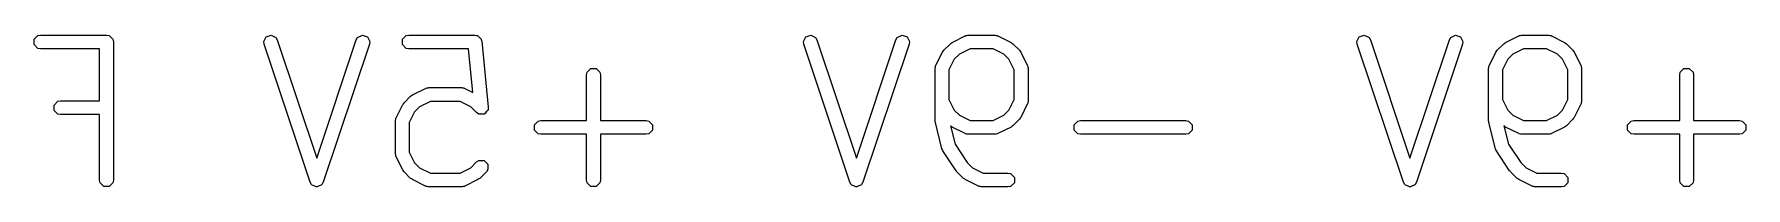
# Model space of a CAD drawing. Extents: x 0.11 to 3.86, y 0.09 to 4.16.
# Drawn here: x 1.5423 to 2.0292, y 0.8259 to 0.8692 of the extents above; entities that cross this region are included whole.
import ezdxf

# ---------------------------------------------------------------- set-up
doc = ezdxf.new("R2010")
doc.units = 0
doc.header["$MEASUREMENT"] = 0
doc.layers.add('BLACK', color=7, linetype='CONTINUOUS')

msp = doc.modelspace()

# ---------------------------------------------------------------- linework, layer by layer
at = {"layer": 'BLACK', "linetype": 'CONTINUOUS'}
for p, q in [((1.54227, 0.86798), (1.54334, 0.86905)), ((1.54227, 0.86647), (1.54227, 0.86798)), ((1.54334, 0.86905), (1.54409, 0.8692)), ((1.54409, 0.8692), (1.56284, 0.8692)), ((1.56284, 0.8692), (1.56359, 0.86905)), ((1.56359, 0.86905), (1.56466, 0.86798)), ((1.56466, 0.86798), (1.56481, 0.86723)), ((1.56481, 0.86723), (1.56481, 0.82786)), ((1.60756, 0.86737), (1.60823, 0.86871)), ((1.60765, 0.86661), (1.60756, 0.86737)), ((1.60823, 0.86871), (1.60966, 0.86919)), ((1.60966, 0.86919), (1.61101, 0.86852)), ((1.61101, 0.86852), (1.61139, 0.86785)), ((1.61139, 0.86785), (1.62264, 0.83408)), ((1.62264, 0.83408), (1.6339, 0.86785)), ((1.6339, 0.86785), (1.63428, 0.86852)), ((1.63428, 0.86852), (1.63563, 0.86919)), ((1.63563, 0.86919), (1.63706, 0.86871)), ((1.63706, 0.86871), (1.63773, 0.86737)), ((1.63773, 0.86737), (1.63764, 0.86661)), ((1.64707, 0.86798), (1.64814, 0.86905)), ((1.64707, 0.86647), (1.64707, 0.86798)), ((1.64814, 0.86905), (1.64889, 0.8692)), ((1.64889, 0.8692), (1.66764, 0.8692)), ((1.66764, 0.8692), (1.66811, 0.8691)), ((1.66811, 0.8691), (1.66821, 0.86911)), ((1.66821, 0.86911), (1.66825, 0.86907)), ((1.66825, 0.86907), (1.66839, 0.86905)), ((1.66839, 0.86905), (1.66886, 0.86858)), ((1.66886, 0.86858), (1.66937, 0.86816)), ((1.66937, 0.86816), (1.66941, 0.86802)), ((1.66941, 0.86802), (1.66946, 0.86798)), ((1.66946, 0.86798), (1.66946, 0.86788)), ((1.66946, 0.86788), (1.6696, 0.86742)), ((1.6696, 0.86742), (1.67147, 0.84868)), ((1.7611, 0.86737), (1.76177, 0.86871)), ((1.7612, 0.86661), (1.7611, 0.86737)), ((1.76177, 0.86871), (1.7632, 0.86919)), ((1.7632, 0.86919), (1.76455, 0.86852)), ((1.76455, 0.86852), (1.76493, 0.86785)), ((1.76493, 0.86785), (1.77619, 0.83408)), ((1.77619, 0.83408), (1.78744, 0.86785)), ((1.78744, 0.86785), (1.78782, 0.86852)), ((1.78782, 0.86852), (1.78917, 0.86919)), ((1.78917, 0.86919), (1.7906, 0.86871)), ((1.7906, 0.86871), (1.79127, 0.86737)), ((1.79127, 0.86737), (1.79118, 0.86661)), ((1.80292, 0.86674), (1.80318, 0.86692)), ((1.80318, 0.86692), (1.80343, 0.86711)), ((1.80343, 0.86711), (1.80718, 0.86899)), ((1.80718, 0.86899), (1.80727, 0.86901)), ((1.80727, 0.86901), (1.80731, 0.86905)), ((1.80731, 0.86905), (1.80761, 0.86911)), ((1.80761, 0.86911), (1.80792, 0.86919)), ((1.80792, 0.86919), (1.80796, 0.86918)), ((1.80796, 0.86918), (1.80806, 0.8692)), ((1.80806, 0.8692), (1.81556, 0.8692)), ((1.81556, 0.8692), (1.81565, 0.86918)), ((1.81565, 0.86918), (1.8157, 0.86919)), ((1.8157, 0.86919), (1.816, 0.86911)), ((1.816, 0.86911), (1.81631, 0.86905)), ((1.81631, 0.86905), (1.81634, 0.86901)), ((1.81634, 0.86901), (1.81644, 0.86899)), ((1.81644, 0.86899), (1.82019, 0.86711)), ((1.82019, 0.86711), (1.82044, 0.86692)), ((1.82044, 0.86692), (1.8207, 0.86674)), ((1.91858, 0.86737), (1.91925, 0.86871)), ((1.91868, 0.86661), (1.91858, 0.86737)), ((1.91925, 0.86871), (1.92068, 0.86919)), ((1.92068, 0.86919), (1.92203, 0.86852)), ((1.92203, 0.86852), (1.92241, 0.86785)), ((1.92241, 0.86785), (1.93367, 0.83408)), ((1.93367, 0.83408), (1.94492, 0.86785)), ((1.94492, 0.86785), (1.9453, 0.86852)), ((1.9453, 0.86852), (1.94665, 0.86919)), ((1.94665, 0.86919), (1.94808, 0.86871)), ((1.94808, 0.86871), (1.94875, 0.86737)), ((1.94875, 0.86737), (1.94866, 0.86661)), ((1.9604, 0.86674), (1.96066, 0.86692)), ((1.96066, 0.86692), (1.96091, 0.86711)), ((1.96091, 0.86711), (1.96466, 0.86899)), ((1.96466, 0.86899), (1.96475, 0.86901)), ((1.96475, 0.86901), (1.96479, 0.86905)), ((1.96479, 0.86905), (1.9651, 0.86911)), ((1.9651, 0.86911), (1.9654, 0.86919)), ((1.9654, 0.86919), (1.96544, 0.86918)), ((1.96544, 0.86918), (1.96554, 0.8692)), ((1.96554, 0.8692), (1.97304, 0.8692)), ((1.97304, 0.8692), (1.97313, 0.86918)), ((1.97313, 0.86918), (1.97318, 0.86919)), ((1.97318, 0.86919), (1.97348, 0.86911)), ((1.97348, 0.86911), (1.97379, 0.86905)), ((1.97379, 0.86905), (1.97382, 0.86901)), ((1.97382, 0.86901), (1.97392, 0.86899)), ((1.97392, 0.86899), (1.97767, 0.86711)), ((1.97767, 0.86711), (1.97792, 0.86692)), ((1.97792, 0.86692), (1.97818, 0.86674)), ((1.54334, 0.86541), (1.54227, 0.86647)), ((1.54409, 0.86526), (1.54334, 0.86541)), ((1.56087, 0.86526), (1.54409, 0.86526)), ((1.56087, 0.85045), (1.56087, 0.86526)), ((1.62078, 0.82724), (1.60765, 0.86661)), ((1.63764, 0.86661), (1.62451, 0.82724)), ((1.64814, 0.86541), (1.64707, 0.86647)), ((1.64889, 0.86526), (1.64814, 0.86541)), ((1.66586, 0.86526), (1.64889, 0.86526)), ((1.6671, 0.85282), (1.66586, 0.86526)), ((1.77432, 0.82724), (1.7612, 0.86661)), ((1.79118, 0.86661), (1.77805, 0.82724)), ((1.7988, 0.86061), (1.80067, 0.86436)), ((1.80067, 0.86436), (1.80087, 0.86461)), ((1.80087, 0.86461), (1.80104, 0.86487)), ((1.80104, 0.86487), (1.80292, 0.86674)), ((1.80405, 0.86231), (1.80253, 0.85926)), ((1.80548, 0.86374), (1.80405, 0.86231)), ((1.80852, 0.86526), (1.80548, 0.86374)), ((1.81509, 0.86526), (1.80852, 0.86526)), ((1.81814, 0.86374), (1.81509, 0.86526)), ((1.81956, 0.86231), (1.81814, 0.86374)), ((1.82109, 0.85926), (1.81956, 0.86231)), ((1.8207, 0.86674), (1.82257, 0.86487)), ((1.82257, 0.86487), (1.82275, 0.86461)), ((1.82275, 0.86461), (1.82294, 0.86436)), ((1.82294, 0.86436), (1.82482, 0.86061)), ((1.9318, 0.82724), (1.91868, 0.86661)), ((1.94866, 0.86661), (1.93554, 0.82724)), ((1.95628, 0.86061), (1.95815, 0.86436)), ((1.95815, 0.86436), (1.95835, 0.86461)), ((1.95835, 0.86461), (1.95852, 0.86487)), ((1.95852, 0.86487), (1.9604, 0.86674)), ((1.96153, 0.86231), (1.96001, 0.85926)), ((1.96296, 0.86374), (1.96153, 0.86231)), ((1.966, 0.86526), (1.96296, 0.86374)), ((1.97257, 0.86526), (1.966, 0.86526)), ((1.97562, 0.86374), (1.97257, 0.86526)), ((1.97704, 0.86231), (1.97562, 0.86374)), ((1.97857, 0.85926), (1.97704, 0.86231)), ((1.97818, 0.86674), (1.98005, 0.86487)), ((1.98005, 0.86487), (1.98023, 0.86461)), ((1.98023, 0.86461), (1.98042, 0.86436)), ((1.98042, 0.86436), (1.9823, 0.86061)), ((1.69942, 0.85785), (1.69957, 0.85861)), ((1.69942, 0.84482), (1.69942, 0.85785)), ((1.69957, 0.85861), (1.70063, 0.85967)), ((1.70063, 0.85967), (1.70214, 0.85967)), ((1.70214, 0.85967), (1.7032, 0.85861)), ((1.7032, 0.85861), (1.70335, 0.85785)), ((1.70335, 0.85785), (1.70335, 0.84482)), ((1.79859, 0.85973), (1.79861, 0.85983)), ((1.79859, 0.84473), (1.79859, 0.85973)), ((1.7986, 0.85987), (1.79868, 0.86017)), ((1.79861, 0.85983), (1.7986, 0.85987)), ((1.79868, 0.86017), (1.79874, 0.86048)), ((1.79874, 0.86048), (1.79877, 0.86051)), ((1.79877, 0.86051), (1.7988, 0.86061)), ((1.80253, 0.85926), (1.80253, 0.85082)), ((1.82109, 0.85082), (1.82109, 0.85926)), ((1.82482, 0.86061), (1.82484, 0.86051)), ((1.82484, 0.86051), (1.82488, 0.86048)), ((1.82488, 0.86048), (1.82494, 0.86017)), ((1.82494, 0.86017), (1.82502, 0.85987)), ((1.82502, 0.85987), (1.82501, 0.85983)), ((1.82501, 0.85983), (1.82503, 0.85973)), ((1.82503, 0.85973), (1.82503, 0.85035)), ((1.95607, 0.85973), (1.95609, 0.85983)), ((1.95607, 0.84473), (1.95607, 0.85973)), ((1.95608, 0.85987), (1.95616, 0.86017)), ((1.95609, 0.85983), (1.95608, 0.85987)), ((1.95616, 0.86017), (1.95622, 0.86048)), ((1.95622, 0.86048), (1.95625, 0.86051)), ((1.95625, 0.86051), (1.95628, 0.86061)), ((1.96001, 0.85926), (1.96001, 0.85082)), ((1.97857, 0.85082), (1.97857, 0.85926)), ((1.9823, 0.86061), (1.98232, 0.86051)), ((1.98232, 0.86051), (1.98236, 0.86048)), ((1.98236, 0.86048), (1.98242, 0.86017)), ((1.98242, 0.86017), (1.9825, 0.85987)), ((1.9825, 0.85987), (1.98249, 0.85983)), ((1.98249, 0.85983), (1.98251, 0.85973)), ((1.98251, 0.85973), (1.98251, 0.85035)), ((2.01044, 0.85785), (2.01059, 0.85861)), ((2.01044, 0.84482), (2.01044, 0.85785)), ((2.01059, 0.85861), (2.01165, 0.85967)), ((2.01165, 0.85967), (2.01316, 0.85967)), ((2.01316, 0.85967), (2.01423, 0.85861)), ((2.01423, 0.85861), (2.01438, 0.85785)), ((2.01438, 0.85785), (2.01438, 0.84482)), ((1.64989, 0.85212), (1.65363, 0.85399)), ((1.65363, 0.85399), (1.65373, 0.85402)), ((1.65373, 0.85402), (1.65376, 0.85405)), ((1.65376, 0.85405), (1.65407, 0.85411)), ((1.65407, 0.85411), (1.65438, 0.85419)), ((1.65438, 0.85419), (1.65442, 0.85418)), ((1.65442, 0.85418), (1.65452, 0.8542)), ((1.65452, 0.8542), (1.66389, 0.8542)), ((1.66389, 0.8542), (1.66399, 0.85418)), ((1.66399, 0.85418), (1.66403, 0.85419)), ((1.66403, 0.85419), (1.66433, 0.85411)), ((1.66433, 0.85411), (1.66464, 0.85405)), ((1.66464, 0.85405), (1.66467, 0.85402)), ((1.66467, 0.85402), (1.66477, 0.85399)), ((1.66477, 0.85399), (1.6671, 0.85282)), ((1.5479, 0.84923), (1.54896, 0.8503)), ((1.5479, 0.84773), (1.5479, 0.84923)), ((1.54896, 0.84666), (1.5479, 0.84773)), ((1.54896, 0.8503), (1.54972, 0.85045)), ((1.54972, 0.85045), (1.56087, 0.85045)), ((1.64526, 0.84561), (1.64713, 0.84936)), ((1.64713, 0.84936), (1.64732, 0.84961)), ((1.64732, 0.84961), (1.6475, 0.84987)), ((1.6475, 0.84987), (1.64937, 0.85175)), ((1.65051, 0.84731), (1.64898, 0.84427)), ((1.64937, 0.85175), (1.64964, 0.85192)), ((1.64964, 0.85192), (1.64989, 0.85212)), ((1.65193, 0.84874), (1.65051, 0.84731)), ((1.65498, 0.85026), (1.65193, 0.84874)), ((1.66342, 0.85026), (1.65498, 0.85026)), ((1.66647, 0.84874), (1.66342, 0.85026)), ((1.66812, 0.84709), (1.66647, 0.84874)), ((1.67133, 0.84773), (1.67086, 0.84726)), ((1.6714, 0.84791), (1.67133, 0.84783)), ((1.67133, 0.84783), (1.67133, 0.84773)), ((1.67147, 0.84868), (1.6714, 0.84791)), ((1.80253, 0.85082), (1.80405, 0.84777)), ((1.80405, 0.84777), (1.80548, 0.84635)), ((1.81814, 0.84635), (1.81956, 0.84777)), ((1.81956, 0.84777), (1.82109, 0.85082)), ((1.82482, 0.84947), (1.82294, 0.84572)), ((1.82484, 0.84957), (1.82482, 0.84947)), ((1.82488, 0.8496), (1.82484, 0.84957)), ((1.82494, 0.84991), (1.82488, 0.8496)), ((1.82502, 0.85022), (1.82494, 0.84991)), ((1.82503, 0.85035), (1.82501, 0.85026)), ((1.82501, 0.85026), (1.82502, 0.85022)), ((1.96001, 0.85082), (1.96153, 0.84777)), ((1.96153, 0.84777), (1.96296, 0.84635)), ((1.97562, 0.84635), (1.97704, 0.84777)), ((1.97704, 0.84777), (1.97857, 0.85082)), ((1.9823, 0.84947), (1.98042, 0.84572)), ((1.98232, 0.84957), (1.9823, 0.84947)), ((1.98236, 0.8496), (1.98232, 0.84957)), ((1.98242, 0.84991), (1.98236, 0.8496)), ((1.9825, 0.85022), (1.98242, 0.84991)), ((1.98251, 0.85035), (1.98249, 0.85026)), ((1.98249, 0.85026), (1.9825, 0.85022)), ((1.54972, 0.84651), (1.54896, 0.84666)), ((1.56087, 0.84651), (1.54972, 0.84651)), ((1.56087, 0.82786), (1.56087, 0.84651)), ((1.64505, 0.84487), (1.64514, 0.84517)), ((1.64507, 0.84483), (1.64505, 0.84487)), ((1.64505, 0.84473), (1.64507, 0.84483)), ((1.64505, 0.83536), (1.64505, 0.84473)), ((1.64514, 0.84517), (1.6452, 0.84548)), ((1.6452, 0.84548), (1.64523, 0.84552)), ((1.64523, 0.84552), (1.64526, 0.84561)), ((1.64898, 0.84427), (1.64898, 0.83582)), ((1.66876, 0.84666), (1.66812, 0.84709)), ((1.66886, 0.84666), (1.66876, 0.84666)), ((1.66894, 0.8466), (1.66886, 0.84666)), ((1.6696, 0.84666), (1.66894, 0.8466)), ((1.67027, 0.84666), (1.6696, 0.84666)), ((1.67034, 0.84673), (1.67027, 0.84666)), ((1.67044, 0.84675), (1.67034, 0.84673)), ((1.67086, 0.84726), (1.67044, 0.84675)), ((1.68457, 0.84361), (1.68563, 0.84467)), ((1.68457, 0.8421), (1.68457, 0.84361)), ((1.68563, 0.84467), (1.68639, 0.84482)), ((1.68639, 0.84482), (1.69942, 0.84482)), ((1.70335, 0.84482), (1.71638, 0.84482)), ((1.71638, 0.84482), (1.71714, 0.84467)), ((1.71714, 0.84467), (1.7182, 0.84361)), ((1.7182, 0.84361), (1.7182, 0.8421)), ((1.79864, 0.84449), (1.79859, 0.84473)), ((1.79865, 0.84425), (1.79864, 0.84449)), ((1.80052, 0.83675), (1.79865, 0.84425)), ((1.80318, 0.84316), (1.80294, 0.84332)), ((1.80294, 0.84332), (1.80426, 0.83804)), ((1.80343, 0.84297), (1.80318, 0.84316)), ((1.80718, 0.84109), (1.80343, 0.84297)), ((1.80548, 0.84635), (1.80852, 0.84482)), ((1.80852, 0.84482), (1.81509, 0.84482)), ((1.81509, 0.84482), (1.81814, 0.84635)), ((1.82019, 0.84297), (1.81644, 0.84109)), ((1.82044, 0.84316), (1.82019, 0.84297)), ((1.8207, 0.84334), (1.82044, 0.84316)), ((1.82257, 0.84521), (1.8207, 0.84334)), ((1.82275, 0.84548), (1.82257, 0.84521)), ((1.82294, 0.84572), (1.82275, 0.84548)), ((1.83811, 0.84361), (1.83918, 0.84467)), ((1.83811, 0.8421), (1.83811, 0.84361)), ((1.83918, 0.84467), (1.83993, 0.84482)), ((1.83993, 0.84482), (1.86993, 0.84482)), ((1.86993, 0.84482), (1.87068, 0.84467)), ((1.87068, 0.84467), (1.87174, 0.84361)), ((1.87174, 0.84361), (1.87174, 0.8421)), ((1.95612, 0.84449), (1.95607, 0.84473)), ((1.95613, 0.84425), (1.95612, 0.84449)), ((1.958, 0.83675), (1.95613, 0.84425)), ((1.96066, 0.84316), (1.96042, 0.84332)), ((1.96042, 0.84332), (1.96174, 0.83804)), ((1.96091, 0.84297), (1.96066, 0.84316)), ((1.96466, 0.84109), (1.96091, 0.84297)), ((1.96296, 0.84635), (1.966, 0.84482)), ((1.966, 0.84482), (1.97257, 0.84482)), ((1.97257, 0.84482), (1.97562, 0.84635)), ((1.97767, 0.84297), (1.97392, 0.84109)), ((1.97792, 0.84316), (1.97767, 0.84297)), ((1.97818, 0.84334), (1.97792, 0.84316)), ((1.98005, 0.84521), (1.97818, 0.84334)), ((1.98023, 0.84548), (1.98005, 0.84521)), ((1.98042, 0.84572), (1.98023, 0.84548)), ((1.99559, 0.84361), (1.99666, 0.84467)), ((1.99559, 0.8421), (1.99559, 0.84361)), ((1.99666, 0.84467), (1.99741, 0.84482)), ((1.99741, 0.84482), (2.01044, 0.84482)), ((2.01438, 0.84482), (2.02741, 0.84482)), ((2.02741, 0.84482), (2.02816, 0.84467)), ((2.02816, 0.84467), (2.02922, 0.84361)), ((2.02922, 0.84361), (2.02922, 0.8421)), ((1.68563, 0.84104), (1.68457, 0.8421)), ((1.68639, 0.84089), (1.68563, 0.84104)), ((1.69942, 0.84089), (1.68639, 0.84089)), ((1.69942, 0.82786), (1.69942, 0.84089)), ((1.71638, 0.84089), (1.70335, 0.84089)), ((1.70335, 0.84089), (1.70335, 0.82786)), ((1.71714, 0.84104), (1.71638, 0.84089)), ((1.7182, 0.8421), (1.71714, 0.84104)), ((1.80426, 0.83804), (1.80771, 0.83286)), ((1.80727, 0.84107), (1.80718, 0.84109)), ((1.80731, 0.84104), (1.80727, 0.84107)), ((1.80761, 0.84098), (1.80731, 0.84104)), ((1.80792, 0.84089), (1.80761, 0.84098)), ((1.80796, 0.84091), (1.80792, 0.84089)), ((1.80806, 0.84089), (1.80796, 0.84091)), ((1.81556, 0.84089), (1.80806, 0.84089)), ((1.81565, 0.84091), (1.81556, 0.84089)), ((1.8157, 0.84089), (1.81565, 0.84091)), ((1.816, 0.84098), (1.8157, 0.84089)), ((1.81631, 0.84104), (1.816, 0.84098)), ((1.81634, 0.84107), (1.81631, 0.84104)), ((1.81644, 0.84109), (1.81634, 0.84107)), ((1.83918, 0.84104), (1.83811, 0.8421)), ((1.83993, 0.84089), (1.83918, 0.84104)), ((1.86993, 0.84089), (1.83993, 0.84089)), ((1.87068, 0.84104), (1.86993, 0.84089)), ((1.87174, 0.8421), (1.87068, 0.84104)), ((1.96174, 0.83804), (1.96519, 0.83286)), ((1.96475, 0.84107), (1.96466, 0.84109)), ((1.96479, 0.84104), (1.96475, 0.84107)), ((1.9651, 0.84098), (1.96479, 0.84104)), ((1.9654, 0.84089), (1.9651, 0.84098)), ((1.96544, 0.84091), (1.9654, 0.84089)), ((1.96554, 0.84089), (1.96544, 0.84091)), ((1.97304, 0.84089), (1.96554, 0.84089)), ((1.97313, 0.84091), (1.97304, 0.84089)), ((1.97318, 0.84089), (1.97313, 0.84091)), ((1.97348, 0.84098), (1.97318, 0.84089)), ((1.97379, 0.84104), (1.97348, 0.84098)), ((1.97382, 0.84107), (1.97379, 0.84104)), ((1.97392, 0.84109), (1.97382, 0.84107)), ((1.99666, 0.84104), (1.99559, 0.8421)), ((1.99741, 0.84089), (1.99666, 0.84104)), ((2.01044, 0.84089), (1.99741, 0.84089)), ((2.01044, 0.82786), (2.01044, 0.84089)), ((2.02741, 0.84089), (2.01438, 0.84089)), ((2.01438, 0.84089), (2.01438, 0.82786)), ((2.02816, 0.84104), (2.02741, 0.84089)), ((2.02922, 0.8421), (2.02816, 0.84104)), ((1.64507, 0.83526), (1.64505, 0.83536)), ((1.64505, 0.83522), (1.64507, 0.83526)), ((1.64514, 0.83491), (1.64505, 0.83522)), ((1.6452, 0.8346), (1.64514, 0.83491)), ((1.64523, 0.83457), (1.6452, 0.8346)), ((1.64526, 0.83448), (1.64523, 0.83457)), ((1.64713, 0.83073), (1.64526, 0.83448)), ((1.64898, 0.83582), (1.65051, 0.83277)), ((1.65051, 0.83277), (1.65193, 0.83135)), ((1.66647, 0.83135), (1.66812, 0.833)), ((1.66812, 0.833), (1.66876, 0.83343)), ((1.66876, 0.83343), (1.67027, 0.83343)), ((1.67027, 0.83343), (1.67133, 0.83236)), ((1.80067, 0.83645), (1.80052, 0.83675)), ((1.8008, 0.83614), (1.80067, 0.83645)), ((1.80455, 0.83052), (1.8008, 0.83614)), ((1.80771, 0.83286), (1.80922, 0.83135)), ((1.95815, 0.83645), (1.958, 0.83675)), ((1.95828, 0.83614), (1.95815, 0.83645)), ((1.96203, 0.83052), (1.95828, 0.83614)), ((1.96519, 0.83286), (1.9667, 0.83135)), ((1.56102, 0.8271), (1.56087, 0.82786)), ((1.56481, 0.82786), (1.56466, 0.8271)), ((1.64732, 0.83048), (1.64713, 0.83073)), ((1.6475, 0.83022), (1.64732, 0.83048)), ((1.64937, 0.82834), (1.6475, 0.83022)), ((1.64964, 0.82816), (1.64937, 0.82834)), ((1.64989, 0.82797), (1.64964, 0.82816)), ((1.65363, 0.8261), (1.64989, 0.82797)), ((1.65193, 0.83135), (1.65498, 0.82983)), ((1.65498, 0.82983), (1.66342, 0.82983)), ((1.66342, 0.82983), (1.66647, 0.83135)), ((1.66852, 0.82797), (1.66477, 0.8261)), ((1.66877, 0.82816), (1.66852, 0.82797)), ((1.66903, 0.82834), (1.66877, 0.82816)), ((1.67091, 0.83022), (1.66903, 0.82834)), ((1.67133, 0.83085), (1.67091, 0.83022)), ((1.67133, 0.83236), (1.67133, 0.83085)), ((1.69957, 0.8271), (1.69942, 0.82786)), ((1.70335, 0.82786), (1.7032, 0.8271)), ((1.80468, 0.83038), (1.80455, 0.83052)), ((1.80479, 0.83022), (1.80468, 0.83038)), ((1.80667, 0.82834), (1.80479, 0.83022)), ((1.80693, 0.82816), (1.80667, 0.82834)), ((1.80718, 0.82797), (1.80693, 0.82816)), ((1.81093, 0.8261), (1.80718, 0.82797)), ((1.80922, 0.83135), (1.81227, 0.82983)), ((1.81227, 0.82983), (1.81931, 0.82983)), ((1.81931, 0.82983), (1.82006, 0.82968)), ((1.82006, 0.82968), (1.82113, 0.82861)), ((1.82113, 0.82861), (1.82113, 0.8271)), ((1.96216, 0.83038), (1.96203, 0.83052)), ((1.96227, 0.83022), (1.96216, 0.83038)), ((1.96415, 0.82834), (1.96227, 0.83022)), ((1.96441, 0.82816), (1.96415, 0.82834)), ((1.96466, 0.82797), (1.96441, 0.82816)), ((1.96841, 0.8261), (1.96466, 0.82797)), ((1.9667, 0.83135), (1.96975, 0.82983)), ((1.96975, 0.82983), (1.97679, 0.82983)), ((1.97679, 0.82983), (1.97754, 0.82968)), ((1.97754, 0.82968), (1.97861, 0.82861)), ((1.97861, 0.82861), (1.97861, 0.8271)), ((2.01059, 0.8271), (2.01044, 0.82786)), ((2.01438, 0.82786), (2.01423, 0.8271)), ((1.56209, 0.82604), (1.56102, 0.8271)), ((1.56359, 0.82604), (1.56209, 0.82604)), ((1.56466, 0.8271), (1.56359, 0.82604)), ((1.62116, 0.82657), (1.62078, 0.82724)), ((1.62129, 0.8265), (1.62116, 0.82657)), ((1.62135, 0.82637), (1.62129, 0.8265)), ((1.62195, 0.82617), (1.62135, 0.82637)), ((1.6225, 0.82589), (1.62195, 0.82617)), ((1.62264, 0.82594), (1.6225, 0.82589)), ((1.62278, 0.82589), (1.62264, 0.82594)), ((1.62334, 0.82617), (1.62278, 0.82589)), ((1.62393, 0.82637), (1.62334, 0.82617)), ((1.624, 0.8265), (1.62393, 0.82637)), ((1.62413, 0.82657), (1.624, 0.8265)), ((1.62451, 0.82724), (1.62413, 0.82657)), ((1.65373, 0.82607), (1.65363, 0.8261)), ((1.65376, 0.82604), (1.65373, 0.82607)), ((1.65407, 0.82598), (1.65376, 0.82604)), ((1.65438, 0.82589), (1.65407, 0.82598)), ((1.65442, 0.82591), (1.65438, 0.82589)), ((1.65452, 0.82589), (1.65442, 0.82591)), ((1.66389, 0.82589), (1.65452, 0.82589)), ((1.66399, 0.82591), (1.66389, 0.82589)), ((1.66403, 0.82589), (1.66399, 0.82591)), ((1.66433, 0.82598), (1.66403, 0.82589)), ((1.66464, 0.82604), (1.66433, 0.82598)), ((1.66467, 0.82607), (1.66464, 0.82604)), ((1.66477, 0.8261), (1.66467, 0.82607)), ((1.70063, 0.82604), (1.69957, 0.8271)), ((1.70214, 0.82604), (1.70063, 0.82604)), ((1.7032, 0.8271), (1.70214, 0.82604)), ((1.7747, 0.82657), (1.77432, 0.82724)), ((1.77483, 0.8265), (1.7747, 0.82657)), ((1.7749, 0.82637), (1.77483, 0.8265)), ((1.77549, 0.82617), (1.7749, 0.82637)), ((1.77605, 0.82589), (1.77549, 0.82617)), ((1.77619, 0.82594), (1.77605, 0.82589)), ((1.77633, 0.82589), (1.77619, 0.82594)), ((1.77689, 0.82617), (1.77633, 0.82589)), ((1.77748, 0.82637), (1.77689, 0.82617)), ((1.77754, 0.8265), (1.77748, 0.82637)), ((1.77767, 0.82657), (1.77754, 0.8265)), ((1.77805, 0.82724), (1.77767, 0.82657)), ((1.81102, 0.82607), (1.81093, 0.8261)), ((1.81105, 0.82604), (1.81102, 0.82607)), ((1.81136, 0.82598), (1.81105, 0.82604)), ((1.81167, 0.82589), (1.81136, 0.82598)), ((1.81171, 0.82591), (1.81167, 0.82589)), ((1.81181, 0.82589), (1.81171, 0.82591)), ((1.81931, 0.82589), (1.81181, 0.82589)), ((1.82006, 0.82604), (1.81931, 0.82589)), ((1.82113, 0.8271), (1.82006, 0.82604)), ((1.93218, 0.82657), (1.9318, 0.82724)), ((1.93231, 0.8265), (1.93218, 0.82657)), ((1.93238, 0.82637), (1.93231, 0.8265)), ((1.93297, 0.82617), (1.93238, 0.82637)), ((1.93353, 0.82589), (1.93297, 0.82617)), ((1.93367, 0.82594), (1.93353, 0.82589)), ((1.93381, 0.82589), (1.93367, 0.82594)), ((1.93437, 0.82617), (1.93381, 0.82589)), ((1.93496, 0.82637), (1.93437, 0.82617)), ((1.93502, 0.8265), (1.93496, 0.82637)), ((1.93515, 0.82657), (1.93502, 0.8265)), ((1.93554, 0.82724), (1.93515, 0.82657)), ((1.9685, 0.82607), (1.96841, 0.8261)), ((1.96854, 0.82604), (1.9685, 0.82607)), ((1.96884, 0.82598), (1.96854, 0.82604)), ((1.96915, 0.82589), (1.96884, 0.82598)), ((1.96919, 0.82591), (1.96915, 0.82589)), ((1.96929, 0.82589), (1.96919, 0.82591)), ((1.97679, 0.82589), (1.96929, 0.82589)), ((1.97754, 0.82604), (1.97679, 0.82589)), ((1.97861, 0.8271), (1.97754, 0.82604)), ((2.01165, 0.82604), (2.01059, 0.8271)), ((2.01316, 0.82604), (2.01165, 0.82604)), ((2.01423, 0.8271), (2.01316, 0.82604))]:
    msp.add_line(p, q, dxfattribs=at)

doc.saveas('drawing.dxf')
